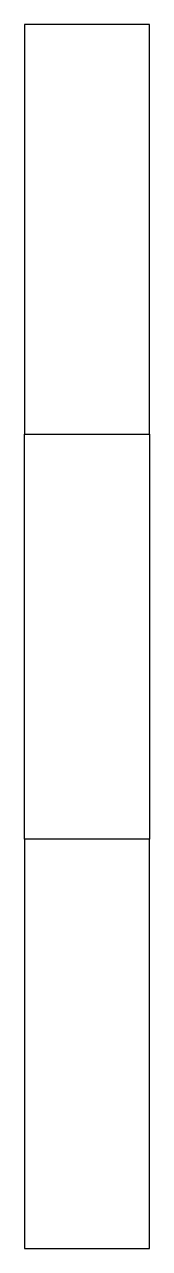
# Model space of a CAD drawing. Extents: x 0 to 100, y 0 to 978.
import ezdxf

# ---------------------------------------------------------------- set-up
doc = ezdxf.new("R2010")
doc.units = 0

msp = doc.modelspace()

# ---------------------------------------------------------------- linework, layer by layer
at = {"color": 5}
for p, q in [((0, 977.56), (0, 650.49)), ((100, 977.56), (0, 977.56)), ((100, 650.49), (100, 977.56)), ((0, 327), (0, 650.49)), ((100, 650.49), (100, 327)), ((0, 327), (0, 0)), ((100, 0), (100, 327)), ((0, 0), (100, 0))]:
    msp.add_line(p, q, dxfattribs=at)
at = {"color": 1}
for p, q in [((0, 650.49), (100, 650.49)), ((100, 327), (0, 327))]:
    msp.add_line(p, q, dxfattribs=at)

doc.saveas('drawing.dxf')
